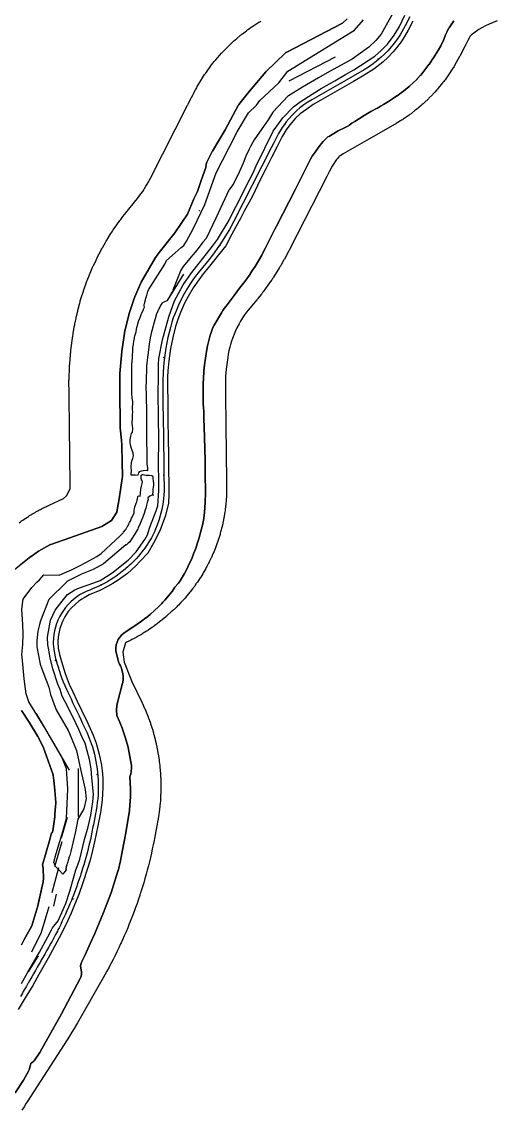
# Model space of a CAD drawing. Header units: inches. Extents: x 91426 to 118597, y 433843 to 446922.
# Drawn here: x 115475 to 115855, y 437681 to 438551 of the extents above; entities that cross this region are included whole.
import ezdxf

# ---------------------------------------------------------------- set-up
doc = ezdxf.new("R2010")
doc.units = ezdxf.units.IN
doc.header["$MEASUREMENT"] = 0
for name, color, linetype, true_color in [('As_waterkering_PWK', 7, 'Continuous', 0x8b0648), ('Beschermingszone_PWK', 7, 'Continuous', 0xde06d3), ('Kernzone_PWK', 7, 'Continuous', 0x33065f), ('Kruinlijnen_PWK', 7, 'Continuous', 0xda0676), ('Kunstwerken_PWK', 7, 'Continuous', 0x2f0602), ('Leggerbermen_PWK', 7, 'Continuous', 0xd60719), ('Referentiepunten_PWK', 7, 'Continuous', 0x7e0730)]:
    doc.layers.add(name, color=color, linetype=linetype, true_color=true_color)

msp = doc.modelspace()

# ---------------------------------------------------------------- linework, layer by layer
at = {"layer": 'As_waterkering_PWK'}
for points in [[(115785.2492, 438555.4131), (115781.4656, 438548.2164), (115777.462, 438541.0986), (115774.5335, 438536.6806), (115772.8402, 438534.3258), (115769.3477, 438530.0924), (115767.7337, 438528.2668), (115765.0085, 438525.5151), (115762.4421, 438523.028), (115758.6585, 438519.8795), (115756.0391, 438517.8422), (115752.0968, 438515.0905), (115748.6308, 438513.0003), (115727.517, 438500.8294), (115707.0382, 438489.029), (115703.8103, 438487.1505), (115700.5559, 438485.0338), (115697.4437, 438482.621), (115694.8673, 438480.4829), (115690.8986, 438476.5142), (115686.3477, 438471.3813), (115684.9455, 438469.3969), (115683.1727, 438466.9098), (115680.3417, 438462.1473), (115678.6219, 438458.8664), (115676.4523, 438454.5802), (115674.415, 438450.6908), (115644.3054, 438391.5828), (115641.0245, 438385.5238), (115638.8285, 438381.608), (115634.0395, 438374.0144), (115631.2614, 438370.125), (115627.3985, 438364.7804), (115624.5674, 438361.2085), (115617.2649, 438352.4244), (115614.7249, 438349.2229), (115612.3436, 438345.8627), (115609.6978, 438342.0791), (115606.9726, 438337.6341), (115604.8559, 438333.9564), (115602.2365, 438328.9029), (115600.358, 438324.9341), (115598.6382, 438320.9124), (115597.3417, 438317.7374), (115596.204, 438314.6947), (115595.0663, 438311.2022), (115593.8228, 438307.1541), (115592.7909, 438303.1324), (115591.8648, 438299.1636), (115590.9653, 438294.8245), (115590.2509, 438290.4588), (115588.7428, 438279.0553), (115588.0813, 438271.3559), (115587.8167, 438264.265), (115587.8432, 438255.0046), (115587.949, 438248.4694), (115588.1607, 438232.2239), (115588.2665, 438222.4343), (115588.3709, 438210.9636)], [(115588.3709, 438210.9636), (115588.4588, 438209.3504), (115588.4958, 438206.3506), (115588.5329, 438203.3508), (115588.57, 438200.351), (115588.607, 438197.3513), (115588.6441, 438194.3515), (115588.6811, 438191.3517), (115588.7182, 438188.352), (115588.745, 438186.1825), (115588.7553, 438185.3522), (115588.7923, 438182.3524), (115588.8221, 438179.9441), (115588.8275, 438179.3328), (115588.7892, 438176.353), (115588.6438, 438173.3789), (115588.6194, 438173.0251), (115588.388, 438170.3651), (115588.0263, 438167.3898), (115587.5573, 438164.4268), (115586.9819, 438161.4827), (115586.3007, 438158.5612), (115585.5147, 438155.6661), (115584.6249, 438152.8013), (115583.6325, 438149.9703), (115582.5393, 438147.1785), (115581.4364, 438144.6273), (115581.4261, 438144.6046), (115581.335, 438144.404), (115580.0529, 438141.7176), (115578.664, 438139.0586), (115577.1803, 438136.4513), (115575.6036, 438133.8992), (115573.9392, 438131.4106), (115572.615, 438129.5603), (115572.1679, 438128.9589), (115570.3366, 438126.6067), (115568.4097, 438124.3076), (115566.4011, 438122.0794), (115564.3135, 438119.9251), (115562.1586, 438117.8559), (115561.0427, 438116.841), (115559.921, 438115.8392), (115558.3149, 438114.4049), (115557.6676, 438113.8326), (115555.389, 438111.9082), (115553.0305, 438110.0544), (115550.6081, 438108.2848), (115548.125, 438106.6016), (115545.5841, 438105.0069), (115542.9887, 438103.5026), (115540.3419, 438102.0906), (115537.6471, 438100.7726), (115534.9248, 438099.5581), (115534.3138, 438099.301), (115532.1386, 438098.3957), (115529.369, 438097.2428), (115527.83, 438096.6023), (115526.6308, 438096.0823), (115523.8856, 438094.7315), (115523.2589, 438094.3896), (115521.3298, 438093.2517), (115518.83, 438091.573), (115516.4576, 438089.7378), (115514.2135, 438087.7478), (115512.1078, 438085.6119), (115510.1398, 438083.328), (115508.9253, 438081.7484), (115508.3653, 438080.9673), (115506.712, 438078.4281), (115505.2475, 438075.8106), (115503.9582, 438073.0937), (115503.0254, 438070.7707), (115502.8718, 438070.3475), (115501.9481, 438067.4538), (115501.2295, 438064.5419), (115500.7076, 438061.5883), (115500.3847, 438058.6064), (115500.2616, 438055.5915), (115500.2854, 438053.7743), (115500.3383, 438052.6392), (115500.6203, 438049.625), (115501.0991, 438046.6641), (115501.7815, 438043.7146), (115502.0972, 438042.5913), (115502.6085, 438040.8601), (115503.4583, 438037.983), (115504.308, 438035.1059), (115504.5128, 438034.4125), (115505.1192, 438032.4238), (115505.1738, 438032.2507), (115506.1207, 438029.3869), (115507.135, 438026.5636), (115508.2213, 438023.7673), (115509.3787, 438020.9997), (115510.6116, 438018.2517), (115511.0208, 438017.3794), (115511.8883, 438015.5501), (115513.1737, 438012.8395), (115514.4591, 438010.1288), (115515.0743, 438008.8315), (115515.7445, 438007.4181), (115517.0299, 438004.7075), (115518.3154, 438001.9968), (115519.6008, 437999.2861), (115520.8862, 437996.5755), (115522.1716, 437993.8648), (115523.457, 437991.1541), (115524.7424, 437988.4435), (115526.0279, 437985.7328), (115526.0678, 437985.6485), (115527.2769, 437983.0048), (115528.4459, 437980.2468), (115529.3206, 437978.0268), (115529.5444, 437977.4343), (115530.5511, 437974.6249), (115531.4824, 437971.7732), (115532.3323, 437968.8962), (115533.1001, 437965.9962), (115533.7853, 437963.0756), (115534.3872, 437960.1367), (115534.9054, 437957.1819), (115535.3394, 437954.2136), (115535.6886, 437951.237), (115535.9183, 437948.7064), (115535.9547, 437948.2293), (115536.1335, 437945.2514), (115536.2281, 437942.253), (115536.2376, 437939.2531), (115536.1618, 437936.2541), (115536.0008, 437933.2585), (115535.7548, 437930.2687), (115535.424, 437927.2871), (115535.0086, 437924.3161), (115534.5117, 437921.3737), (115534.4059, 437920.8063), (115533.9906, 437918.6098), (115533.9529, 437918.4101), (115533.3955, 437915.4623), (115532.8381, 437912.5146), (115532.2807, 437909.5668), (115531.9945, 437908.0528), (115531.7194, 437906.6163), (115531.1346, 437903.6773), (115530.5209, 437900.7408), (115529.8788, 437897.8103), (115529.2086, 437894.8862), (115528.5102, 437891.9686), (115527.7836, 437889.0579), (115527.0291, 437886.1544), (115526.2466, 437883.2582), (115525.4362, 437880.3698), (115524.598, 437877.4893), (115523.732, 437874.617), (115522.8385, 437871.7532), (115522.3985, 437870.4116)], [(115522.3985, 437870.4116), (115521.9173, 437868.8981), (115520.9687, 437866.052), (115519.9926, 437863.2153), (115518.9893, 437860.388), (115517.9587, 437857.5706), (115516.901, 437854.7633), (115515.8178, 437851.9699), (115515.3671, 437850.8307), (115514.7037, 437849.1773), (115513.5663, 437846.4042), (115512.4012, 437843.6397), (115511.2095, 437840.8866), (115509.9917, 437838.1462), (115508.9776, 437835.9168), (115508.9002, 437835.7485), (115508.7442, 437835.4102), (115507.4758, 437832.6979), (115506.1788, 437829.9928), (115504.8568, 437827.3023), (115503.9603, 437825.5144), (115503.5048, 437824.6167), (115502.1334, 437821.9566), (115501.308, 437820.3853), (115500.73, 437819.2976), (115499.306, 437816.6616), (115497.8553, 437814.0369), (115496.6112, 437811.8325), (115496.3786, 437811.4243), (115494.8934, 437808.8177), (115493.4082, 437806.2111), (115491.9231, 437803.6045), (115490.4379, 437800.998), (115490.2126, 437800.6026), (115488.9527, 437798.3914), (115487.4676, 437795.7848), (115485.9824, 437793.1782), (115485.1713, 437791.7546), (115484.4972, 437790.5716), (115483.0121, 437787.965), (115481.5269, 437785.3585), (115480.2197, 437783.0642), (115480.0417, 437782.7519), (115478.5566, 437780.1453), (115477.0714, 437777.5387), (115476.3163, 437776.2134), (115475.5804, 437774.9307), (115474.0664, 437772.3456)]]:
    msp.add_lwpolyline(points, dxfattribs=at)
at = {"layer": 'Beschermingszone_PWK'}
for points in [[(115735.274, 438553.9173), (115731.4368, 438550.2695), (115686.8332, 438527.1534, 0.07102121), (115685.6829, 438526.3323), (115670.4476, 438511.8003, 0.0279706), (115670.0653, 438511.3925), (115657.1829, 438496.0104), (115648.5828, 438485.1894, 0.04410701), (115648.0978, 438484.4546), (115637.6858, 438465.1775), (115627.5367, 438448.0114, 0.01615587), (115627.3813, 438447.7282), (115623.0335, 438439.1548, 0.0800445), (115622.5489, 438437.6397), (115622.1598, 438435.0617), (115618.5075, 438424.474), (115615.4125, 438415.7049), (115612.7092, 438409.7834), (115607.4513, 438397.7285), (115597.3691, 438382.7962), (115584.7847, 438366.9779, 0.01618833), (115584.5915, 438366.7182), (115582.2198, 438363.3052, 0.02052502), (115581.9997, 438362.9589), (115570.5339, 438343.1724, 0.02864097), (115570.2757, 438342.6616), (115565.4291, 438331.531, 0.02077196), (115565.2793, 438331.1437), (115560.6721, 438317.5863, 0.02351746), (115560.5419, 438317.1346), (115557.1857, 438303.0253, 0.02440437), (115557.0961, 438302.5458), (115555.1389, 438288.2367, 0.01134888), (115555.1133, 438288.0112), (115553.4939, 438270.1744, 0.02035378), (115553.4736, 438269.768), (115553.3614, 438257.4863), (115553.7327, 438227.4348, 0.02512503), (115553.7641, 438226.9336), (115554.891, 438216.9896), (115555.031, 438213.4112), (115555.2041, 438199.4081), (115555.6753, 438187.8521), (115555.4101, 438186.2359), (115552.9972, 438170.2256), (115551.0054, 438159.5553), (115546.6644, 438152.7338), (115538.9637, 438147.8832), (115513.5674, 438138.8746), (115498.4181, 438133.6946, 0.04611854), (115497.5783, 438133.3179), (115488.5679, 438128.2328), (115482.4747, 438123.9506), (115482.4322, 438123.9191), (115473.967, 438117.4551)], [(115469.9162, 437695.3733), (115476.3326, 437705.5705), (115480.3897, 437712.5841, 0.05812203), (115480.8497, 437713.6474), (115482.0336, 437717.5832), (115482.4254, 437718.7923), (115482.643, 437719.104), (115483.6892, 437719.8423, 0.08489427), (115484.8829, 437721.0326), (115489.5191, 437727.5619, 0.02671333), (115489.8045, 437728.0131), (115506.8121, 437758.3736), (115521.7851, 437786.7901, 0.05196296), (115522.1706, 437787.7522), (115522.7343, 437789.7328, 0.12108838), (115522.8209, 437792.118), (115521.9171, 437796.4705), (115522.0235, 437797.1903), (115523.1943, 437800.3176), (115525.7346, 437805.6949), (115530.0915, 437815.1804), (115533.3451, 437822.6057), (115540.3894, 437839.5717), (115546.3514, 437854.7672, 0.01745881), (115546.4675, 437855.0964), (115551.9361, 437872.5243, 0.01439906), (115552.0143, 437872.8014), (115554.0051, 437880.7144, 0.01421451), (115554.0666, 437880.9919), (115558.2937, 437903.018), (115561.0679, 437921.1202, 0.01868942), (115561.1107, 437921.4914), (115561.9093, 437931.8, 0.01460486), (115561.9233, 437932.0917), (115562.0388, 437938.1989, 0.01953652), (115562.0309, 437938.5894), (115561.4757, 437947.9512), (115562.2149, 437950.2735, 0.05869985), (115562.4369, 437951.4222), (115562.7457, 437955.6076, 0.06319346), (115562.6796, 437956.8647), (115560.0828, 437971.2341, 0.02048633), (115559.9935, 437971.6338), (115558.3684, 437977.7251, 0.01414427), (115558.2878, 437977.9962), (115555.6972, 437985.8852, 0.01439551), (115555.5996, 437986.156), (115553.2554, 437992.1133), (115551.0982, 437997.0242), (115550.8208, 438001.3638), (115551.0389, 438004.8994), (115551.5177, 438007.2263), (115555.6481, 438022.741, 0.01598341), (115555.7204, 438023.0523), (115555.9677, 438024.2962, 0.03135979), (115556.0511, 438024.9172), (115556.1409, 438026.1822, 0.03131697), (115556.1461, 438026.8079), (115556.0772, 438028.0742, 0.02957575), (115556.0103, 438028.6614), (115555.5134, 438031.5111), (115554.8887, 438034.6063, 0.10811545), (115554.0278, 438036.5626), (115553.0782, 438037.8651), (115552.7715, 438039.013), (115550.8124, 438046.2178), (115550.3415, 438048.6965), (115550.2665, 438051.0231), (115550.5528, 438053.3333), (115551.1933, 438055.5714), (115552.1728, 438057.6832), (115553.4675, 438059.6178), (115555.0463, 438061.3285), (115557.0239, 438062.8952), (115567.1644, 438069.7177, 0.0150127), (115567.4083, 438069.8927), (115570.7671, 438072.4582), (115574.1711, 438074.9207, 0.01362617), (115574.3874, 438075.0864), (115577.7005, 438077.7698, 0.01133893), (115577.8734, 438077.9165), (115581.1008, 438080.7824), (115584.2498, 438083.7131), (115585.1314, 438084.5312, 0.01399695), (115585.3311, 438084.7273), (115586.8431, 438086.2969), (115587.9247, 438087.4442), (115589.4534, 438089.136), (115592.3088, 438092.5036), (115595.0035, 438095.8779, 0.01588186), (115595.1937, 438096.1322), (115597.51, 438099.4439), (115600.0559, 438102.5282, 0.01305292), (115600.2167, 438102.7338), (115602.1156, 438105.2956, 0.01723904), (115602.3112, 438105.5794), (115603.3975, 438107.2782, 0.02658589), (115603.6596, 438107.7404), (115605.0142, 438110.4567), (115607.0532, 438113.8835, 0.03596874), (115607.3753, 438114.5257), (115608.9088, 438118.2257), (115610.7031, 438121.7334, 0.02208968), (115610.8867, 438122.135), (115612.4618, 438126.028), (115613.9351, 438129.913), (115614.0249, 438130.1428, 0.01561596), (115614.1295, 438130.437), (115615.3222, 438134.1558), (115616.4918, 438138.1304), (115617.691, 438142.1002), (115618.7709, 438146.1741), (115619.7373, 438150.1808, 0.01084036), (115619.7835, 438150.3926), (115620.5639, 438154.3788, 0.02169935), (115620.6288, 438154.8077), (115621.0814, 438159.0397, 0.01320493), (115621.1026, 438159.3029), (115621.3085, 438163.1293), (115621.5837, 438167.1892), (115621.8963, 438175.2929, 0.0100927), (115621.9, 438175.4947), (115621.8981, 438176.5162), (115621.7323, 438188.758), (115621.6067, 438200.8095), (115621.2855, 438210.1485), (115620.7283, 438227.7821), (115620.6942, 438233.7047), (115620.6923, 438236.6941), (115620.6882, 438239.5299, 0.0186503), (115620.6738, 438239.9025), (115620.4315, 438243.0831), (115620.1951, 438245.9296), (115620.1046, 438251.7432), (115620.0536, 438257.706), (115620.0512, 438260.5989), (115620.1334, 438262.987), (115620.2213, 438265.3978), (115620.3424, 438267.7773), (115620.498, 438270.1878), (115620.6524, 438272.5461), (115621.1203, 438277.2169), (115622.7178, 438287.8146), (115623.5414, 438292.371), (115623.9438, 438294.5205), (115624.4749, 438296.6066), (115625.0933, 438298.851), (115625.661, 438300.9602), (115626.3808, 438302.9894), (115627.8851, 438307.1456), (115628.7346, 438308.847), (115634.6344, 438318.8332), (115635.698, 438320.6394), (115636.8788, 438322.2066), (115638.3256, 438324.032), (115644.9683, 438332.7606), (115649.1622, 438338.4226), (115653.4104, 438343.8794, 0.01141674), (115653.5465, 438344.0627), (115655.5507, 438346.8948), (115657.6356, 438349.7964, 0.01067043), (115657.7564, 438349.9723), (115659.6005, 438352.7847), (115661.5305, 438355.907), (115666.9042, 438364.8941, 0.01225775), (115667.0248, 438365.1075), (115669.6952, 438370.1155), (115671.8652, 438374.5653), (115674.6103, 438380.3206), (115675.9105, 438382.9342), (115677.258, 438385.5386), (115678.6701, 438388.1944), (115693.771, 438417.5941), (115703.2496, 438436.3344), (115705.9172, 438441.5328), (115707.3122, 438443.9076), (115709.526, 438447.3271), (115713.313, 438452.5928), (115715.9271, 438455.6781), (115716.813, 438456.638), (115718.9159, 438458.57), (115719.8369, 438459.335), (115720.9113, 438460.0393), (115723.049, 438461.3962), (115728.0827, 438464.1512), (115733.4633, 438466.8191), (115736.1827, 438468.299, 0.03688433), (115736.8021, 438468.6978), (115739.0144, 438470.3651), (115741.4031, 438471.8129), (115748.7746, 438476.4642), (115753.9519, 438479.7398), (115759.0949, 438482.3908, 0.01265822), (115759.3169, 438482.5124), (115761.9235, 438484.0277), (115764.1785, 438485.3567), (115768.1393, 438487.7808), (115771.5281, 438489.9679), (115774.863, 438492.141, 0.0103606), (115775.0342, 438492.2577), (115778.3355, 438494.6094), (115781.5654, 438497.0684, 0.01047733), (115781.7294, 438497.1988), (115784.7958, 438499.7431, 0.01043342), (115784.9536, 438499.8796), (115787.9706, 438502.6033), (115790.907, 438505.4213, 0.02054731), (115791.1915, 438505.7176), (115793.8359, 438508.7096, 0.0106836), (115793.9739, 438508.8727), (115796.539, 438512.0379), (115800.481, 438517.2449, 0.01003518), (115800.5989, 438517.4073), (115801.4908, 438518.6891), (115804.0147, 438522.4212, 0.01160043), (115804.1402, 438522.6163), (115808.097, 438529.0959), (115809.9079, 438532.3348), (115811.3453, 438535.0204, 0.02012312), (115811.5208, 438535.3824), (115812.73, 438538.1574), (115813.8925, 438540.8833), (115815.1082, 438543.5399), (115816.2706, 438546.0343), (115816.5895, 438546.5794), (115819.3557, 438550.6475), (115819.8351, 438551.3711), (115820.4786, 438552.251)], [(115472.9402, 438150.8952, -0.01676241), (115477.0175, 438153.8362), (115479.5173, 438155.515, -0.0146091), (115483.2248, 438157.8505), (115485.154, 438158.9885, -0.0083807), (115487.3405, 438160.2293), (115487.9671, 438160.5712, -0.01053329), (115490.7721, 438162.0256), (115493.5173, 438163.3765, -0.01204872), (115496.7976, 438164.8935), (115496.9061, 438164.9406), (115508.5475, 438170.5143), (115510.8319, 438172.5544), (115510.9451, 438172.6574), (115511.0758, 438172.7829), (115513.7952, 438178.308), (115513.8127, 438178.6667), (115513.8226, 438179.4376), (115513.484, 438206.8459), (115513.4819, 438206.8836, -0.01133283), (115513.374, 438210.2813), (115513.2702, 438221.6878), (115513.166, 438231.33), (115512.9569, 438247.3736), (115512.853, 438253.7902, -0.00333385), (115512.8435, 438254.7903), (115512.817, 438264.0507, -0.01003884), (115512.8689, 438267.0616), (115513.1335, 438274.1524, -0.01210163), (115513.3565, 438277.7755), (115514.018, 438285.4749, -0.01144727), (115514.3902, 438288.8884), (115515.8983, 438300.292, -0.00767808), (115516.2353, 438302.5705), (115516.9497, 438306.9361, -0.01055602), (115517.5269, 438310.0495), (115518.4264, 438314.3887, -0.00620254), (115518.8268, 438316.2058), (115519.7528, 438320.1746, -0.00548226), (115520.1441, 438321.772), (115521.1759, 438325.7937, -0.01172033), (115522.1292, 438329.1776), (115523.3728, 438333.2257, -0.00421936), (115523.7547, 438334.4325), (115524.8924, 438337.925, -0.01072556), (115525.9543, 438340.962), (115527.092, 438344.0047, -0.00746318), (115527.9073, 438346.0898), (115529.2038, 438349.2648, -0.00410702), (115529.6789, 438350.4016), (115531.3987, 438354.4233, -0.00949764), (115532.5685, 438357.0211), (115534.447, 438360.9899, -0.0090284), (115535.6497, 438363.4165), (115538.269, 438368.47, -0.0110106), (115539.8531, 438371.3681), (115541.9698, 438375.0458, -0.00693843), (115543.033, 438376.8352), (115545.7582, 438381.2802, -0.01506714), (115548.2352, 438385.06), (115551.0156, 438389.0358), (115553.5325, 438392.5876, -0.01354608), (115555.9707, 438395.8378), (115558.5107, 438399.0392, -0.00571412), (115559.5914, 438400.3698), (115566.3343, 438408.4808), (115567.588, 438410.0627), (115570.3534, 438413.8887), (115571.7539, 438415.8495), (115574.359, 438419.9802), (115575.3373, 438421.7246), (115577.9045, 438426.4656), (115607.5861, 438484.7334, -0.00284351), (115607.9776, 438485.4913), (115609.7724, 438488.9177), (115611.7059, 438492.7375, -0.00356027), (115612.195, 438493.687), (115613.9148, 438496.9678, -0.01337834), (115615.8722, 438500.4708), (115618.7033, 438505.2333, -0.02073257), (115622.0989, 438510.4412), (115623.7833, 438512.8044), (115625.0978, 438514.6646, -0.0275507), (115630.2283, 438521.1367), (115634.7791, 438526.2696, -0.01501047), (115637.8656, 438529.5472), (115641.8343, 438533.516, -0.02317976), (115646.9713, 438538.1975), (115649.5476, 438540.3355, -0.00830538), (115651.491, 438541.8945), (115654.6032, 438544.3073, -0.0207067), (115659.6638, 438547.9054), (115662.9182, 438550.0221, -0.01240201), (115666.086, 438551.9724)], [(115855.1138, 438552.2977), (115848.6682, 438549.4651), (115845.7213, 438548.0645), (115842.8758, 438546.607), (115840.3466, 438545.1896), (115839.5055, 438544.6407), (115836.3085, 438542.3596), (115834.5145, 438540.9628), (115834.3515, 438540.8242), (115833.8583, 438540.3246), (115833.5092, 438539.8771), (115833.2351, 438539.4047), (115831.7222, 438536.5081), (115829.851, 438532.8149, -0.00376433), (115829.5057, 438532.1459), (115825.7221, 438524.9492, -0.00708733), (115825.0448, 438523.7041), (115821.0412, 438516.5863, -0.01824722), (115819.1379, 438513.4739), (115816.2094, 438509.0558, -0.00951914), (115815.1276, 438507.4894), (115813.4342, 438505.1346, -0.01659389), (115811.4089, 438502.5066), (115807.9164, 438498.2733, -0.00853484), (115806.8079, 438496.9754), (115805.1939, 438495.1498, -0.01415805), (115803.2595, 438493.0827), (115800.5343, 438490.331, -0.00513416), (115799.8043, 438489.6089), (115797.2378, 438487.1218, -0.0189129), (115794.4248, 438484.595), (115790.6413, 438481.4464, -0.00825204), (115789.3555, 438480.4119), (115786.7362, 438478.3746, -0.0129183), (115784.6568, 438476.8419), (115780.7145, 438474.0902, -0.01667929), (115777.9177, 438472.2737), (115774.4516, 438470.1834, -0.00493618), (115773.6012, 438469.682), (115752.484, 438457.5091), (115732.0948, 438445.7603), (115730.0319, 438444.5598), (115729.5539, 438444.2489), (115728.7352, 438443.6142), (115728.5828, 438443.4877), (115727.3156, 438442.2205), (115726.638, 438441.4563), (115723.052, 438435.929), (115721.063, 438431.9995, -0.0034852), (115720.7439, 438431.3798), (115718.8385, 438427.7423), (115688.858, 438368.8877, -0.00628598), (115688.2733, 438367.7748), (115684.9925, 438361.7158, -0.00370597), (115684.6347, 438361.0667), (115682.4387, 438357.1509, -0.01288983), (115681.1204, 438354.936), (115676.3315, 438347.3425, -0.01439837), (115674.7262, 438344.9525), (115671.8667, 438340.9492), (115667.9218, 438335.4913, -0.01109078), (115666.5831, 438333.723), (115663.752, 438330.1511, -0.0058361), (115663.0164, 438329.2449), (115656.0792, 438320.9001), (115654.7364, 438319.2077), (115653.229, 438317.0806), (115651.5365, 438314.6603), (115649.9617, 438312.0916), (115648.7404, 438309.9697), (115647.0433, 438306.6954), (115645.9574, 438304.4013), (115644.7726, 438301.6306), (115643.9135, 438299.5268), (115643.4129, 438298.1879), (115642.7381, 438296.1165), (115641.9627, 438293.5922), (115641.3584, 438291.237), (115640.6979, 438288.4062), (115640.1385, 438285.7082), (115639.7186, 438283.1422), (115638.4613, 438273.6348), (115638.0014, 438268.282), (115637.8194, 438263.4039), (115637.842, 438255.4808), (115637.9437, 438249.1999), (115638.1572, 438232.8199), (115638.264, 438222.932), (115638.3585, 438212.5519), (115638.3847, 438212.0704, -0.01051852), (115638.4549, 438209.9681), (115638.8194, 438180.4723), (115638.8255, 438179.7714, -0.00540067), (115638.8233, 438178.6913), (115638.7851, 438175.7115, -0.00900952), (115638.7295, 438173.9106), (115638.5841, 438170.9365, -0.00497473), (115638.5256, 438169.9433), (115638.5012, 438169.5894, -0.00450471), (115638.4312, 438168.6912), (115638.1998, 438166.0312, -0.00854016), (115638.0227, 438164.3325), (115637.6611, 438161.3572, -0.00901009), (115637.4115, 438159.5727), (115636.9425, 438156.6097, -0.00900982), (115636.6288, 438154.8354), (115636.0533, 438151.8912, -0.00901017), (115635.6758, 438150.1293), (115634.9947, 438147.2078, -0.00900986), (115634.554, 438145.4607), (115633.768, 438142.5657, -0.00901046), (115633.2646, 438140.8355), (115632.3748, 438137.9707, -0.00901009), (115631.8095, 438136.2598), (115630.817, 438133.4289, -0.00901003), (115630.1904, 438131.7395), (115629.0972, 438128.9477, -0.00871097), (115628.4338, 438127.3369), (115627.3309, 438124.7857, -0.00420387), (115626.9908, 438124.0168), (115626.8646, 438123.7385, -0.00480349), (115626.4591, 438122.8676), (115625.177, 438120.1812, -0.00901007), (115624.3717, 438118.5693), (115622.9829, 438115.9103, -0.00901002), (115622.12, 438114.3285), (115620.6363, 438111.7212, -0.00901001), (115619.717, 438110.1715), (115618.1403, 438107.6194, -0.00901002), (115617.1658, 438106.1038), (115615.5014, 438103.6152, -0.00793209), (115614.5988, 438102.3107), (115613.2745, 438100.4604, -0.0045048), (115612.7436, 438099.7325), (115612.2965, 438099.131, -0.00558232), (115611.6205, 438098.2425), (115609.7892, 438095.8903, -0.0090098), (115608.6568, 438094.4888), (115606.7299, 438092.1897, -0.00901034), (115605.5477, 438090.8298), (115603.5391, 438088.6016, -0.00900982), (115602.3088, 438087.2852), (115600.2213, 438085.1309, -0.00901035), (115598.9442, 438083.8597), (115596.7893, 438081.7904, -0.00676979), (115595.8001, 438080.866), (115594.5166, 438079.6987), (115591.5264, 438077.0283), (115590.7853, 438076.3731, -0.00565392), (115589.9298, 438075.6337), (115587.6512, 438073.7093, -0.0088033), (115586.2864, 438072.5972), (115583.9278, 438070.7434, -0.0088027), (115582.5248, 438069.6801), (115580.1024, 438067.9105, -0.00880299), (115578.6628, 438066.8972), (115576.1797, 438065.214, -0.00880352), (115574.7052, 438064.252), (115572.1644, 438062.6573, -0.00880331), (115570.657, 438061.7478), (115568.0616, 438060.2435, -0.00880345), (115566.5231, 438059.3876), (115563.8764, 438057.9756, -0.00880352), (115562.3087, 438057.1744), (115559.6139, 438055.8565, -0.00880335), (115558.019, 438055.111), (115557.9354, 438055.0737), (115555.9015, 438047.4837), (115556.8529, 438039.6414), (115563.1329, 438024.18), (115571.2456, 438007.0722, -0.00346371), (115571.538, 438006.4442), (115572.7471, 438003.8005, -0.00701516), (115573.3127, 438002.5166), (115574.4816, 437999.7586, -0.00638521), (115574.9649, 437998.5766), (115575.8396, 437996.3566, -0.00355117), (115576.0953, 437995.694), (115576.3191, 437995.1015, -0.00426912), (115576.6139, 437994.3002), (115577.6206, 437991.4908, -0.00710275), (115578.0807, 437990.1469), (115579.012, 437987.2952, -0.00710271), (115579.4338, 437985.9388), (115580.2837, 437983.0618, -0.00710241), (115580.6667, 437981.694), (115581.4346, 437978.794, -0.00710277), (115581.7786, 437977.4158), (115582.4637, 437974.4952, -0.00710279), (115582.7685, 437973.1078), (115583.3704, 437970.1689, -0.00710274), (115583.6356, 437968.7734), (115584.1538, 437965.8186, -0.00710292), (115584.3793, 437964.4161), (115584.8133, 437961.4478, -0.00710268), (115584.9988, 437960.0395), (115585.348, 437957.0629, -0.00657206), (115585.484, 437955.7556), (115585.7137, 437953.225, -0.00355136), (115585.7728, 437952.5172), (115585.8093, 437952.0401, -0.00408205), (115585.8649, 437951.2256), (115586.0436, 437948.2477, -0.0071028), (115586.1086, 437946.8287), (115586.2033, 437943.8303, -0.00710292), (115586.2279, 437942.41), (115586.2373, 437939.4101, -0.00710229), (115586.2216, 437937.9898), (115586.1458, 437934.9908, -0.0071029), (115586.0897, 437933.5714), (115585.9288, 437930.5759, -0.00710273), (115585.8324, 437929.1587), (115585.5865, 437926.1689, -0.00710327), (115585.4499, 437924.7549), (115585.1191, 437921.7733, -0.00710253), (115584.9424, 437920.3639), (115584.527, 437917.3929, -0.00710291), (115584.3104, 437915.989), (115583.8134, 437913.0467, -0.00422011), (115583.6658, 437912.2157), (115583.5478, 437911.5825), (115581.113, 437898.7055), (115580.7931, 437897.0353), (115580.1264, 437893.6841), (115579.414, 437890.2756), (115578.6688, 437886.8742), (115577.8908, 437883.4802), (115577.0802, 437880.0938), (115576.2369, 437876.7154), (115575.3611, 437873.3453), (115574.4529, 437869.9837), (115573.5122, 437866.6311), (115572.5393, 437863.2877), (115571.5343, 437859.9538), (115570.5689, 437856.8599, -0.00360816), (115570.349, 437856.1726), (115569.9795, 437855.0461), (115569.5668, 437853.7481, -0.00347468), (115569.3517, 437853.0873), (115568.3268, 437850.0126), (115567.1939, 437846.7199), (115566.0293, 437843.4384), (115564.8332, 437840.1682), (115563.6055, 437836.9097), (115562.3738, 437833.7336), (115561.8164, 437832.3247), (115561.0367, 437830.3812), (115559.7349, 437827.2074), (115558.3826, 437823.9987), (115556.9993, 437820.8031), (115555.5948, 437817.6423), (115554.4461, 437815.1172), (115554.0935, 437814.3517), (115552.6657, 437811.2986), (115551.1603, 437808.1588), (115549.6433, 437805.0716), (115548.6029, 437802.9965), (115548.0201, 437801.848), (115546.4872, 437798.8746), (115545.5166, 437797.0268), (115544.8023, 437795.6828), (115543.1831, 437792.6853), (115541.5081, 437789.655), (115540.1047, 437787.1682), (115519.7227, 437751.3963), (115518.8386, 437749.8553), (115517.0598, 437746.8181), (115515.2033, 437743.7337), (115513.31, 437740.6718), (115511.4561, 437737.7527), (115479.4631, 437688.1725), (115478.6986, 437686.9916), (115476.8844, 437684.2212), (115475.0182, 437681.4168)]]:
    msp.add_lwpolyline(points, format="xyb", dxfattribs=at)
msp.add_lwpolyline([(115474.7885, 438000.8473), (115480.8559, 437991.5338), (115487.788, 437980.1469), (115492.138, 437971.8659), (115500.1025, 437949.3977), (115500.4515, 437946.9076), (115500.4772, 437946.7376), (115500.638, 437945.1832), (115501.6143, 437936.9825), (115502.3597, 437927.4789), (115502.0097, 437923.7463), (115502.0041, 437923.6861), (115501.8173, 437921.6942), (115501.627, 437917.3916), (115501.6062, 437917.3179), (115501.5418, 437915.9194), (115499.9393, 437904.6747), (115499.4893, 437903.1101), (115498.9597, 437903.1929), (115497.7558, 437898.9255), (115497.4752, 437897.9306), (115491.747, 437877.6244), (115492.0543, 437874.9875), (115492.5239, 437866.5085), (115492.2353, 437864.0467), (115487.8286, 437844.6621), (115486.8938, 437841.4358), (115483.1993, 437828.6844), (115476.8291, 437817.2604), (115474.8244, 437813.7421)], dxfattribs=at)
at = {"layer": 'Kernzone_PWK'}
for points in [[(115469.4667, 438114.0187), (115482.4322, 438123.9191), (115482.4746, 438123.9508), (115488.5679, 438128.2328), (115497.5783, 438133.3179, -0.04611854), (115498.4181, 438133.6946), (115513.5674, 438138.8746), (115538.9637, 438147.8832), (115546.6644, 438152.7338), (115551.0054, 438159.5553), (115551.6584, 438163.0536), (115552.9972, 438170.2256), (115555.4101, 438186.2359), (115555.6753, 438187.8521), (115555.2041, 438199.4081), (115555.031, 438213.4112), (115554.891, 438216.9896), (115553.7641, 438226.9336, -0.02512503), (115553.7327, 438227.4348), (115553.3614, 438257.4863), (115553.4736, 438269.768, -0.02035378), (115553.4939, 438270.1744), (115555.1133, 438288.0112, -0.01134888), (115555.1389, 438288.2367), (115557.0961, 438302.5458, -0.02440437), (115557.1857, 438303.0253), (115560.5419, 438317.1346, -0.02351747), (115560.6721, 438317.5863), (115565.2793, 438331.1437, -0.02077196), (115565.4291, 438331.531), (115570.2757, 438342.6616, -0.02864097), (115570.5339, 438343.1724), (115581.9997, 438362.9589, -0.02052502), (115582.2198, 438363.3052), (115584.5915, 438366.7182, -0.01618833), (115584.7847, 438366.9779), (115597.3691, 438382.7962), (115607.4513, 438397.7285), (115612.7092, 438409.7834), (115615.4125, 438415.7049), (115618.5075, 438424.474), (115622.1598, 438435.0617), (115622.5489, 438437.6397, -0.0800445), (115623.0335, 438439.1548), (115627.3813, 438447.7282, -0.01615588), (115627.5367, 438448.0114), (115637.6858, 438465.1775), (115648.0978, 438484.4546, -0.04410701), (115648.5828, 438485.1894), (115657.1829, 438496.0104), (115670.0653, 438511.3925, -0.0279706), (115670.4476, 438511.8003), (115685.6829, 438526.3323, -0.07102121), (115686.8332, 438527.1534), (115731.4368, 438550.2695), (115735.274, 438553.9173)], [(115820.4786, 438552.251), (115819.8351, 438551.3711), (115819.3557, 438550.6475), (115816.5895, 438546.5794), (115816.2706, 438546.0343), (115815.1082, 438543.5399), (115813.8925, 438540.8833), (115812.73, 438538.1574), (115811.5208, 438535.3824, -0.02012313), (115811.3453, 438535.0204), (115809.9079, 438532.3348), (115808.097, 438529.0959), (115804.1402, 438522.6163, -0.01160043), (115804.0147, 438522.4212), (115801.4908, 438518.6891), (115800.5989, 438517.4073, -0.01003519), (115800.481, 438517.2449), (115796.539, 438512.0379), (115793.9739, 438508.8727, -0.0106836), (115793.8359, 438508.7096), (115791.1915, 438505.7176, -0.02054733), (115790.907, 438505.4213), (115787.9706, 438502.6033), (115784.9536, 438499.8796, -0.01043342), (115784.7958, 438499.7431), (115781.7294, 438497.1988, -0.01047735), (115781.5654, 438497.0684), (115778.3355, 438494.6094), (115775.0342, 438492.2577, -0.01036061), (115774.863, 438492.141), (115771.5281, 438489.9679), (115768.1393, 438487.7808), (115764.1785, 438485.3567), (115761.9235, 438484.0277), (115759.3169, 438482.5124, -0.01265822), (115759.0949, 438482.3908), (115753.9519, 438479.7398), (115748.7746, 438476.4642), (115741.4031, 438471.8129), (115739.0144, 438470.3651), (115736.8021, 438468.6978, -0.03688433), (115736.1827, 438468.299), (115733.4633, 438466.8191), (115728.0827, 438464.1512), (115723.049, 438461.3962), (115720.9113, 438460.0393), (115719.8369, 438459.335), (115718.9159, 438458.57), (115716.813, 438456.638), (115715.9271, 438455.6781), (115713.313, 438452.5928), (115709.526, 438447.3271), (115707.3122, 438443.9076), (115705.9172, 438441.5328), (115703.2496, 438436.3344), (115693.771, 438417.5941), (115678.6701, 438388.1944), (115677.258, 438385.5386), (115675.9105, 438382.9342), (115674.6103, 438380.3206), (115671.8652, 438374.5653), (115669.6952, 438370.1155), (115667.0248, 438365.1075, -0.01225775), (115666.9042, 438364.8941), (115661.5305, 438355.907), (115659.6005, 438352.7847), (115657.7564, 438349.9723, -0.01067046), (115657.6356, 438349.7964), (115655.5507, 438346.8948), (115653.5465, 438344.0627, -0.01141673), (115653.4104, 438343.8794), (115649.1622, 438338.4226), (115644.9683, 438332.7606), (115638.3256, 438324.032), (115636.8788, 438322.2066), (115635.698, 438320.6394), (115634.6344, 438318.8332), (115628.7346, 438308.847), (115627.8851, 438307.1456), (115626.3808, 438302.9894), (115625.661, 438300.9602), (115625.0933, 438298.851), (115624.4749, 438296.6066), (115623.9438, 438294.5205), (115623.5414, 438292.371), (115622.7178, 438287.8146), (115621.1203, 438277.2169), (115620.6524, 438272.5461), (115620.498, 438270.1878), (115620.3424, 438267.7773), (115620.2213, 438265.3978), (115620.1334, 438262.987), (115620.0512, 438260.5989), (115620.0536, 438257.706), (115620.1046, 438251.7432), (115620.1951, 438245.9296), (115620.4315, 438243.0831), (115620.6738, 438239.9025, -0.01865029), (115620.6882, 438239.5299), (115620.6923, 438236.6941), (115620.6942, 438233.7047), (115620.7283, 438227.7821), (115621.2855, 438210.1485), (115621.6067, 438200.8095), (115621.7323, 438188.758), (115621.8981, 438176.5162), (115621.9, 438175.4947, -0.01009268), (115621.8963, 438175.2929), (115621.5837, 438167.1892), (115621.3085, 438163.1293), (115621.1026, 438159.3029, -0.01320493), (115621.0814, 438159.0397), (115620.6288, 438154.8077, -0.02169935), (115620.5639, 438154.3788), (115619.7835, 438150.3926, -0.01084036), (115619.7373, 438150.1808), (115618.7709, 438146.1741), (115617.691, 438142.1002), (115616.4918, 438138.1304), (115615.3222, 438134.1558), (115614.1295, 438130.437, -0.01561596), (115614.0249, 438130.1428), (115613.9351, 438129.913), (115612.4618, 438126.028), (115610.8867, 438122.135, -0.02208968), (115610.7031, 438121.7334), (115608.9088, 438118.2257), (115607.3753, 438114.5257, -0.03596874), (115607.0532, 438113.8835), (115605.0142, 438110.4567), (115603.6596, 438107.7404, -0.0265859), (115603.3975, 438107.2782), (115602.3112, 438105.5794, -0.01723905), (115602.1156, 438105.2956), (115600.2167, 438102.7338, -0.01305292), (115600.0559, 438102.5282), (115597.51, 438099.4439), (115595.1937, 438096.1322, -0.01588185), (115595.0035, 438095.8779), (115592.3088, 438092.5036), (115589.4534, 438089.136), (115587.9247, 438087.4442), (115586.8431, 438086.2969), (115585.3311, 438084.7273, -0.01399694), (115585.1314, 438084.5312), (115584.2498, 438083.7131), (115581.1008, 438080.7824), (115577.8734, 438077.9165, -0.01133895), (115577.7005, 438077.7698), (115574.3874, 438075.0864, -0.01362617), (115574.1711, 438074.9207), (115570.7671, 438072.4582), (115567.4083, 438069.8927, -0.0150127), (115567.1644, 438069.7177), (115557.0239, 438062.8952), (115555.0463, 438061.3285), (115553.4675, 438059.6178), (115552.1728, 438057.6832), (115551.1933, 438055.5714), (115550.5528, 438053.3333), (115550.2665, 438051.0231), (115550.3415, 438048.6965), (115550.8124, 438046.2178), (115552.7715, 438039.013), (115553.0782, 438037.8651), (115554.0278, 438036.5626, -0.10811545), (115554.8887, 438034.6063), (115555.5134, 438031.5111), (115556.0103, 438028.6614, -0.02957575), (115556.0772, 438028.0742), (115556.1461, 438026.8079, -0.03131697), (115556.1409, 438026.1822), (115556.0511, 438024.9172, -0.03135978), (115555.9677, 438024.2962), (115555.7204, 438023.0523, -0.01598341), (115555.6481, 438022.741), (115551.5177, 438007.2263), (115551.0389, 438004.8994), (115550.8208, 438001.3638), (115551.0982, 437997.0242), (115553.2554, 437992.1133), (115555.5996, 437986.156, -0.01439551), (115555.6972, 437985.8852), (115558.2878, 437977.9962, -0.01414427), (115558.3684, 437977.7251), (115559.9935, 437971.6338, -0.02048633), (115560.0828, 437971.2341), (115562.6796, 437956.8647, -0.06319346), (115562.7457, 437955.6076), (115562.4369, 437951.4222, -0.05869985), (115562.2149, 437950.2735), (115561.4757, 437947.9512), (115562.0309, 437938.5894, -0.01953652), (115562.0388, 437938.1989), (115561.9233, 437932.0917, -0.01460486), (115561.9093, 437931.8), (115561.1107, 437921.4914, -0.01868942), (115561.0679, 437921.1202), (115558.2937, 437903.018), (115554.0666, 437880.9919, -0.01421451), (115554.0051, 437880.7144), (115552.0143, 437872.8014, -0.01439904), (115551.9361, 437872.5243), (115546.4675, 437855.0964, -0.01745881), (115546.3514, 437854.7672), (115540.3894, 437839.5717), (115533.3451, 437822.6057), (115530.0915, 437815.1804), (115525.7346, 437805.6949), (115523.1943, 437800.3176), (115522.0235, 437797.1903), (115521.9171, 437796.4705), (115522.8209, 437792.118, -0.12108838), (115522.7343, 437789.7328), (115522.1706, 437787.7522, -0.05196296), (115521.7851, 437786.7901), (115506.8121, 437758.3736), (115489.8045, 437728.0131, -0.02671333), (115489.5191, 437727.5619), (115484.8829, 437721.0326, -0.08489427), (115483.6892, 437719.8423), (115482.643, 437719.104), (115482.4254, 437718.7923), (115482.0336, 437717.5832), (115480.8497, 437713.6474, -0.05812203), (115480.3897, 437712.5841), (115476.3326, 437705.5705), (115469.9162, 437695.3733)]]:
    msp.add_lwpolyline(points, format="xyb", dxfattribs=at)
msp.add_lwpolyline([(115474.8244, 437813.7421), (115476.8291, 437817.2604), (115483.1993, 437828.6844), (115487.8286, 437844.6621), (115488.4734, 437847.4985), (115492.2353, 437864.0467), (115492.5239, 437866.5085), (115492.0543, 437874.9875), (115491.747, 437877.6244), (115497.4752, 437897.9306), (115497.7558, 437898.9255), (115498.9597, 437903.1929), (115499.4893, 437903.1101), (115499.9393, 437904.6747), (115501.5418, 437915.9194), (115501.6062, 437917.3179), (115501.627, 437917.3916), (115501.8173, 437921.6942), (115502.0041, 437923.6861), (115502.0097, 437923.7463), (115502.3597, 437927.4789), (115501.6143, 437936.9825), (115500.638, 437945.1832), (115500.4772, 437946.7376), (115500.4515, 437946.9076), (115500.1025, 437949.3977), (115492.138, 437971.8659), (115487.788, 437980.1469), (115480.8559, 437991.5338), (115474.7885, 438000.8473)], dxfattribs=at)
at = {"layer": 'Kruinlijnen_PWK'}
for points in [[(115474.8634, 437782.728, 0), (115479.9589, 437791.8675, 0), (115489.307, 437807.8754, 0), (115495.8268, 437820.0994, 0), (115498.907, 437825.669, 0), (115499.691, 437827.081, 0), (115504.202, 437832.691, 0), (115510.231, 437846.7, 0), (115513.4496, 437856.4427, 0), (115516.8165, 437868.6498, 0), (115518.273, 437873.5436, 0), (115519.9483, 437877.5517, 0), (115521.4419, 437882.1839, 0), (115525.328, 437897.865, 0), (115528.1634, 437907.9611, 0), (115530.182, 437917.2319, 0), (115531.9703, 437927.9069, 0), (115532.4969, 437934.0361, 0), (115531.1482, 437947.1417, 0), (115530.4321, 437954.2071, 0), (115529.1672, 437961.7809, 0), (115527.4129, 437968.7876, 0), (115525.6462, 437974.7569, 0), (115523.8106, 437978.4128, 0), (115520.6577, 437985.6524, 0), (115518.546, 437990.214, 0), (115511.503, 438004.258, 0), (115507.4816, 438012.3933, 0), (115505.778, 438017.703, 0), (115503.786, 438022.038, 0), (115499.9772, 438034.2533, 0), (115497.8504, 438042.9758, 0), (115496.3138, 438050.8669, 0), (115495.8619, 438053.4988, 0), (115495.7023, 438059.4791, 0), (115498.1467, 438073.2518, 0), (115501.6325, 438081.1562, 0), (115507.292, 438088.42, 0), (115511.507, 438093.5917, 0), (115517.566, 438097.443, 0), (115521.329, 438098.934, 0), (115532.5835, 438102.9618, 0), (115537.6662, 438104.9563, 0), (115544.8388, 438109.3275, 0), (115548.4, 438111.669, 0), (115560.1685, 438121.1436, 0), (115566.4516, 438127.8091, 0), (115573.4473, 438137.5435, 0), (115575.4351, 438141.2585, 0), (115577.3047, 438147.4724, 0), (115580.752, 438155.703, 0), (115582.4728, 438160.4482, 0), (115583.7467, 438164.4788, 0), (115584.715, 438176.821, 0), (115584.6194, 438183.2731, 0), (115584.4366, 438198.5562, 0), (115584.6214, 438216.3944, 0), (115584.3743, 438236.3929, 0), (115584.1643, 438253.3916, 0), (115584.2815, 438268.4384, 0), (115584.3514, 438277.3581, 0), (115584.7311, 438282.1663, 0), (115587.6104, 438297.1639, 0), (115592.7029, 438315.6158, 0), (115594.2982, 438320.1789, 0), (115597.206, 438328.2805, 0), (115604.1219, 438341.2142, 0), (115610.6885, 438350.6344, 0), (115616.8152, 438358.4147, 0), (115622.7795, 438365.9106, 0), (115627.4746, 438372.1806, 0), (115631.5724, 438377.4025, 0), (115640.9014, 438392.8194, 0), (115644.1018, 438399.4623, 0), (115648.192, 438407.4791, 0), (115654.4858, 438419.987, 0), (115659.9394, 438430.6762, 0), (115662.4929, 438436.2739, 0), (115676.0645, 438463.8954, 0), (115681.0387, 438470.8886, 0), (115683.6785, 438474.6621, 0), (115692.3023, 438483.4543, 0), (115697.6931, 438487.521, 0), (115707.1784, 438493.6958, 0), (115714.4876, 438498.1094, 0), (115725.2277, 438504.2871, 0), (115733.8151, 438509.1647, 0), (115740.5605, 438513.0895, 0), (115757.1972, 438523.8154, 0), (115762.4281, 438528.583, 0), (115767.4277, 438533.6116, 0), (115772.8278, 438540.8042, 0), (115776.9249, 438547.6711, 0), (115781.3583, 438556.7558, 0)], [(115787.5796, 438551.8735, 0), (115783.881, 438544.7798, 0), (115780.9269, 438539.559, 0), (115778.2073, 438535.3643, 0), (115774.6243, 438530.5534, 0), (115772.0611, 438527.4833, 0), (115767.9531, 438523.1115, 0), (115763.5489, 438519.0384, 0), (115756.4434, 438513.5216, 0), (115748.8201, 438508.7446, 0), (115740.1569, 438503.7498, 0), (115727.1621, 438496.2575, 0), (115714.1672, 438488.7652, 0), (115707.9818, 438485.1962, 0), (115702.9853, 438481.5077, 0), (115697.5306, 438477.7533, 0), (115693.9525, 438474.262, 0), (115689.3164, 438469.0224, 0), (115686.3852, 438464.9734, 0), (115683.3217, 438459.8172, 0), (115679.2258, 438451.8032, 0), (115674.6812, 438442.8956, 0), (115670.1365, 438433.9879, 0), (115665.5918, 438425.0803, 0), (115659.6163, 438412.0979, 0), (115652.8667, 438400.1389, 0), (115650.1399, 438394.7944, 0), (115643.0877, 438381.5585, 0), (115638.0797, 438372.3468, 0), (115633.2867, 438366.4702, 0), (115628.4524, 438360.0969, 0), (115624.0107, 438354.687, 0), (115620.1854, 438350.0647, 0), (115616.5424, 438345.2981, 0), (115612.044, 438338.6843, 0), (115607.9886, 438331.79, 0), (115605.2303, 438326.4623, 0), (115601.9736, 438319.1568, 0), (115599.8361, 438313.5514, 0), (115597.9702, 438307.8498, 0), (115595.6899, 438299.1459, 0), (115594.0422, 438290.3002, 0), (115592.6869, 438280.3927, 0), (115591.9166, 438272.4309, 0), (115591.6612, 438267.4377, 0), (115591.5684, 438261.439, 0), (115591.7508, 438246.4401, 0), (115591.9114, 438233.4411, 0), (115592.1091, 438217.4423, 0), (115592.2573, 438205.4432, 0), (115592.4056, 438193.4441, 0), (115592.5538, 438181.445, 0), (115592.67, 438173.8801, 0), (115592.2598, 438166.5604, 0), (115590.0513, 438156.9004, 0), (115585.4326, 438144.4234, 0), (115580.4535, 438134.6234, 0), (115575.9557, 438126.607, 0), (115569.7482, 438120.1934, 0), (115566.2684, 438116.6047, 0), (115559.6027, 438110.5597, 0), (115552.0754, 438105.1876, 0), (115547.8028, 438102.5657, 0), (115543.7077, 438099.933, 0), (115537.43, 438096.8415, 0), (115528.8216, 438093.4691, 0), (115524.9279, 438091.0227, 0), (115523.2089, 438090.0009, 0), (115520.7327, 438088.3084, 0), (115517.6381, 438085.7774, 0), (115514.7776, 438082.9837, 0), (115512.196, 438079.9274, 0), (115509.4913, 438075.7229, 0), (115507.6651, 438072.1667, 0), (115505.59, 438066.5433, 0), (115504.269, 438059.6788, 0), (115504.015, 438055.6889, 0), (115504.2825, 438050.6996, 0), (115505.149, 438045.7799, 0), (115506.7713, 438040.0049, 0), (115509.7223, 438030.4515, 0), (115513.0061, 438022.0745, 0), (115515.955, 438015.7263, 0), (115519.3828, 438008.4979, 0), (115522.8105, 438001.2695, 0), (115527.5237, 437991.3303, 0), (115530.8951, 437984.076, 0), (115532.057, 437981.3102, 0), (115534.4588, 437974.7367, 0), (115536.9302, 437966.0858, 0), (115538.683, 437957.2611, 0), (115539.5715, 437950.3179, 0), (115539.8025, 437946.3099, 0), (115539.9867, 437939.3287, 0), (115539.425, 437929.3481, 0), (115537.9675, 437919.4583, 0), (115535.9238, 437908.6498, 0), (115533.2927, 437895.9198, 0), (115531.6583, 437889.1168, 0), (115529.6142, 437881.3794, 0), (115527.6609, 437874.6576, 0), (115523.9672, 437863.2411, 0), (115520.5604, 437853.8398, 0), (115517.2385, 437845.4756, 0), (115514.4913, 437839.0374, 0), (115511.5992, 437832.663, 0), (115506.7756, 437822.7777, 0), (115501.1212, 437812.1941, 0), (115496.21, 437802.8478, 0), (115488.8302, 437789.8321, 0), (115483.9022, 437781.2028, 0), (115477.8386, 437771.3664, 0), (115472.0633, 437762.0055, 0)]]:
    msp.add_polyline3d(points, dxfattribs=at)
at = {"layer": 'Kunstwerken_PWK'}
for p, q in [((115688.7093, 438504.1578), (115725.8733, 438523.2952)), ((115591.5376, 438328.5164), (115604.7312, 438349.7926)), ((115513.2232, 437953.2488), (115486.9054, 437998.5785)), ((115520.3852, 437916.2683), (115520.5096, 437954.4713)), ((115506.9105, 437899.2745), (115511.566, 437915.7932)), ((115501.395, 437876.2568), (115507.2404, 437896.1863)), ((115499.3339, 437855.3682), (115504.7255, 437875.3573)), ((115500.6609, 437844.4564), (115502.7252, 437854.0791)), ((115480.4833, 437792.1638), (115488.3441, 437804.9119))]:
    msp.add_line(p, q, dxfattribs=at)
msp.add_lwpolyline([(115483.0597, 437807.996), (115490.9385, 437823.8216), (115497.0478, 437844.3403)], dxfattribs=at)
at = {"layer": 'Leggerbermen_PWK'}
msp.add_lwpolyline([(115774.1576, 438562.5036), (115762.4465, 438541.4149), (115758.1016, 438536.3824), (115752.6094, 438531.0816), (115739.0773, 438521.6772), (115720.9354, 438511.7059), (115712.2576, 438506.7375), (115699.3654, 438499.0748), (115695.1252, 438496.43), (115688.1833, 438492.3143), (115687.8772, 438492.1328), (115675.7462, 438479.1266), (115672.5134, 438473.8644), (115660.9053, 438456.9575), (115658.2936, 438452.4056), (115656.7463, 438449.709), (115654.0551, 438443.9726), (115652.0643, 438438.468), (115648.9577, 438431.3138), (115644.4799, 438422.3787), (115642.3452, 438419.3301), (115640.906, 438417.2747), (115630.114, 438394.5002), (115622.3899, 438378.1998), (115619.7986, 438375.2505), (115616.7438, 438371.2922), (115613.7082, 438367.3191), (115611.8466, 438365.1937), (115609.1029, 438362.0612), (115604.16, 438355.7667), (115602.1552, 438352.8138), (115595.8986, 438336.9932), (115595.9537, 438336.5584), (115595.0629, 438335), (115593.5835, 438332.6664), (115593.0818, 438331.7543), (115591.508, 438328.5386), (115586.9696, 438326.4009), (115586.9407, 438326.3392), (115586.9256, 438326.3068), (115586.5174, 438325.4332), (115586.3979, 438325.1774), (115586.3539, 438325.0833), (115584.316, 438321.292), (115584.2017, 438321.0526), (115582.895, 438318.315), (115582.8319, 438318.1009), (115581.6209, 438313.989), (115581.4149, 438313.3059), (115580.231, 438309.3791), (115580.0077, 438308.5087), (115578.9216, 438304.274), (115578.7965, 438303.6583), (115577.8154, 438298.8295), (115577.804, 438298.7579), (115577.0161, 438293.8203), (115576.9802, 438293.5958), (115576.3374, 438289.5358), (115575.7155, 438284.5571), (115575.6405, 438283.9168), (115575.5482, 438283.1298), (115575.2874, 438280.8317), (115575.0348, 438278.6051), (115574.9998, 438278.058), (115574.9729, 438278.06), (115574.9617, 438277.9611), (115574.8293, 438276.794), (115574.818, 438276.6946), (115574.6938, 438275.5997), (115574.698, 438273.5132), (115574.7022, 438271.4565), (115574.5809, 438268.5157), (115574.4813, 438266.1011), (115574.4282, 438263.5183), (115574.3498, 438259.7062), (115574.3564, 438258.5191), (115574.3783, 438254.5852), (115574.4047, 438253.7885), (115574.4136, 438253.5197), (115574.5789, 438248.5225), (115574.5929, 438248.0972), (115574.7381, 438243.525), (115574.7584, 438242.8842), (115574.763, 438242.1837), (115574.7872, 438238.5254), (115574.7993, 438236.6813), (115574.7706, 438233.5256), (115574.7554, 438231.8565), (115574.7251, 438228.5258), (115574.7057, 438226.3947), (115574.688, 438224.4424), (115574.7182, 438223.5265), (115574.8565, 438219.3406), (115574.8608, 438218.5288), (115574.8715, 438216.5235), (115574.885, 438214.0096), (115574.8866, 438213.7063), (115574.8926, 438213.5289), (115575.0091, 438210.122), (115575.0014, 438208.531), (115574.9817, 438204.4236), (115574.9974, 438203.5311), (115575.0468, 438200.7235), (115575.089, 438198.532), (115575.1025, 438197.8313), (115575.4751, 438195.1784), (115575.5156, 438193.5587), (115575.5165, 438193.5228), (115575.5391, 438192.6235), (115575.0509, 438192.8066), (115572.4745, 438192.5406), (115572.0701, 438192.4988), (115570.5845, 438192.2375), (115568.8782, 438191.5722), (115568.3682, 438190.8231), (115568.145, 438189.8906), (115567.5928, 438188.6911), (115565.8737, 438188.9999), (115564.1455, 438188.9856), (115562.5663, 438189.0749), (115562.5676, 438189.1017), (115562.6268, 438190.3627), (115562.8468, 438192.1493), (115562.6207, 438196.0643), (115562.6473, 438198.5149), (115563.0346, 438200.415), (115563.7104, 438202.2949), (115564.3225, 438204.4766), (115564.0187, 438206.7858), (115563.4175, 438208.7012), (115562.8321, 438210.4048), (115562.1348, 438212.1778), (115561.876, 438213.6567), (115561.698, 438214.6735), (115561.7765, 438217.3793), (115562.1668, 438220.1701), (115562.8159, 438222.232), (115563.6257, 438223.4691), (115563.7516, 438226.1325), (115563.3885, 438230.622), (115563.4124, 438231.3073), (115563.4996, 438233.8138), (115563.6629, 438236.8082), (115563.9695, 438239.7943), (115563.5182, 438241.4421), (115563.5387, 438242.045), (115563.5985, 438243.7993), (115563.9694, 438245.8982), (115563.7215, 438247.8943), (115563.1921, 438250.5576), (115562.9354, 438254.8519), (115563.0042, 438258.1402), (115563.014, 438258.7434), (115563.0663, 438261.9704), (115563.0603, 438262.6736), (115563.0518, 438267.4439), (115563.0768, 438269.3511), (115563.0823, 438271.7432), (115563.0338, 438276.6815), (115563.13, 438277.7286), (115563.1167, 438277.8302), (115563.1189, 438277.8681), (115563.177, 438278.8664), (115563.1866, 438279.0314), (115563.1924, 438279.1313), (115563.2042, 438279.1302), (115563.7246, 438288.9585), (115563.7736, 438289.5624), (115563.7697, 438290.1427), (115563.8968, 438290.9811), (115564.2704, 438293.4466), (115564.3799, 438294.1691), (115564.6633, 438295.8399), (115565.0814, 438298.3046), (115565.2187, 438299.1143), (115565.5561, 438300.3989), (115566.1886, 438302.8076), (115566.39, 438303.5748), (115566.7677, 438305.5224), (115567.1419, 438307.4523), (115567.179, 438307.5801), (115567.8719, 438309.9681), (115568.4047, 438311.8043), (115568.503, 438312.0747), (115569.357, 438314.4241), (115569.6292, 438315.1729), (115570.2114, 438316.7068), (115570.7526, 438318.1329), (115570.9674, 438318.5468), (115571.8758, 438320.2981), (115572.2372, 438321.2076), (115572.6073, 438322.1388), (115572.6617, 438322.2758), (115573.1284, 438323.4503), (115573.0055, 438324.4209), (115572.9237, 438325.0671), (115573.2795, 438326.2711), (115573.3946, 438326.7758), (115573.5408, 438327.4166), (115573.9476, 438329.1999), (115574.263, 438330.5822), (115574.4018, 438330.9566), (115575.1358, 438332.9373), (115575.3756, 438334.0655), (115575.5071, 438334.4293), (115575.5364, 438334.536), (115575.6414, 438334.8945), (115575.9069, 438335.8007), (115575.9226, 438335.8541), (115575.858, 438335.8731), (115576.3265, 438337.2826), (115589.4718, 438357.6895), (115590.7939, 438360.6269), (115597.6661, 438366.7043), (115602.5086, 438370.9146), (115604.5978, 438372.731), (115606.8556, 438375.975), (115611.9921, 438386.0576), (115621.4254, 438405.4639), (115630.3574, 438430.6913), (115645.8058, 438460.6791), (115645.9694, 438460.9645), (115647.3309, 438463.3392), (115656.4276, 438478.7659), (115662.6111, 438484.8627), (115665.3094, 438488.416), (115680.4303, 438502.5059), (115687.6539, 438512.0204), (115740.9358, 438544.6232), (115748.2789, 438552.988)], dxfattribs=at)
for points in [[(115617.3092, 438400.5193), (115617.2202, 438400.3415), (115617.2578, 438400.5303)], [(115553.719, 438140.4093), (115554.649, 438141.3436), (115556.1231, 438142.8246), (115556.5155, 438143.3536), (115558.0036, 438145.3593), (115558.2707, 438145.7193), (115559.4176, 438147.6566), (115559.7271, 438148.1795), (115560.6199, 438150.0348), (115561.3115, 438151.3067), (115561.7204, 438151.995), (115561.9298, 438152.3476), (115562.9015, 438154.529), (115563.3476, 438155.5305), (115563.5061, 438155.8865), (115563.9114, 438156.7633), (115564.7993, 438158.6843), (115564.886, 438160.0811), (115564.9452, 438161.0338), (115565.1815, 438162.1351), (115565.5391, 438163.8018), (115565.9812, 438165.1097), (115566.5513, 438166.5909), (115566.9471, 438167.6189), (115567.2878, 438169.3281), (115567.4442, 438170.1124), (115567.7583, 438171.8063), (115568.1464, 438172.5317), (115568.1611, 438172.5225), (115569.6466, 438172.3174), (115569.981, 438174.7393), (115570.3294, 438177.8955), (115570.8262, 438180.3121), (115571.2106, 438182.3099), (115571.5703, 438183.3327), (115571.6061, 438183.4346), (115571.5733, 438183.4398), (115571.3163, 438184.6648), (115570.6464, 438184.7664), (115570.7952, 438185.7479), (115570.4091, 438186.1015), (115570.3888, 438188.0181), (115570.4119, 438189.0049), (115570.4959, 438189.0381), (115571.1223, 438189.2857), (115571.6518, 438189.495), (115572.0825, 438189.4406), (115573.1596, 438189.3044), (115574.4667, 438189.1282), (115575.0943, 438189.0436), (115576.9987, 438188.9116), (115578.7065, 438188.7092), (115579.5576, 438188.407), (115579.7582, 438187.086), (115579.8568, 438186.4365), (115580.1132, 438184.6972), (115580.2183, 438183.4217), (115580.3513, 438183.4016), (115580.2669, 438181.8614), (115580.2666, 438181.1085), (115580.0679, 438179.2698), (115579.9595, 438177.7441), (115579.8757, 438176.8801), (115579.7698, 438175.7879), (115579.6281, 438173.942), (115579.5759, 438173.6847), (115579.5146, 438173.3826), (115580.2815, 438172.9145), (115579.8427, 438173.1279), (115578.579, 438172.8222), (115577.5163, 438172.2002), (115575.7436, 438170.9817), (115576.108, 438169.5768), (115575.3064, 438167.1857), (115574.7165, 438164.9932), (115574.4959, 438163.8257), (115574.4773, 438163.7274), (115574.3981, 438163.3083), (115574.2253, 438162.6608), (115574.2059, 438162.5884), (115573.8158, 438161.3097), (115572.8045, 438158.3521), (115571.4824, 438154.9242), (115570.7548, 438153.0378), (115570.3732, 438152.1514), (115569.5771, 438150.3023), (115569.0439, 438149.0637), (115568.7123, 438148.2605), (115568.1729, 438146.954), (115567.7469, 438145.922), (115567.5114, 438145.5092), (115565.2127, 438141.4813), (115562.7003, 438137.7789), (115562.2111, 438137.0379), (115561.2597, 438135.5966), (115560.1416, 438134.696), (115558.8133, 438133.4266), (115558.7748, 438133.3897), (115558.334, 438133.2546), (115558.2759, 438133.3313), (115540.3314, 438118.0788), (115532.0839, 438113.7433), (115522.8702, 438109.8628), (115511.2198, 438103.9717), (115511.1044, 438103.8566), (115511.0719, 438103.8885), (115496.649, 438089.6862), (115490.0077, 438072.6685), (115489.2973, 438069.6668), (115487.9015, 438064.394), (115487.4765, 438059.4035), (115487.055, 438057.4369), (115487.1143, 438051.8437), (115489.87, 438037.9864), (115491.0063, 438034.3542), (115496.649, 438019.58), (115498.081, 438013.642), (115502.6111, 438001.4667), (115512.1791, 437984.9151), (115513.0902, 437982.4138), (115518.7326, 437968.9056), (115521.4161, 437956.3296), (115525.841, 437937.679), (115526.4436, 437930.4193), (115524.767, 437922.297), (115519.991, 437913.9993), (115517.9922, 437904.2162), (115514.253, 437888.282), (115513.536, 437885.046), (115513.0857, 437883.8992), (115512.748, 437883.039), (115512.5872, 437882.5142), (115512.221, 437881.319), (115511.701, 437878.994), (115511.1815, 437877.729), (115511.021, 437877.338), (115510.1854, 437875.856), (115510.6593, 437875.7348), (115510.6332, 437875.6383), (115510.6264, 437875.6131), (115510.5813, 437875.4465), (115510.5686, 437875.3997), (115510.4564, 437874.9849), (115510.4514, 437874.9663), (115510.3652, 437874.6478), (115510.3341, 437874.533), (115510.3179, 437874.4732), (115510.2918, 437874.3766), (115510.2675, 437874.383), (115510.61, 437873.603), (115508.7452, 437871.2839), (115507.8462, 437870.1659), (115504.8314, 437873.3848), (115501.9254, 437876.1175), (115500.7577, 437879.8169), (115502.4756, 437886.5541), (115507.4817, 437902.4004), (115510.6971, 437914.6934), (115511.8611, 437938.2983), (115510.8003, 437954.3552), (115507.9796, 437961.8693), (115505.2733, 437967.1023), (115494.4078, 437985.67), (115480.6932, 438007.8839), (115478.5407, 438014.159), (115476.9354, 438026.1433), (115475.7477, 438040.8045), (115475.217, 438045.822), (115475.9109, 438053.679), (115476.1353, 438061.9572), (115475.9432, 438069.5871), (115475.1428, 438081.7472), (115475.6975, 438086.2466), (115476.246, 438089.937), (115483.0175, 438099.2685), (115487.134, 438103.5489), (115489.2231, 438105.3404), (115492.6828, 438109.3361), (115505.2004, 438109.2042), (115505.2881, 438109.2404), (115505.4358, 438109.258), (115514.7219, 438113.3799), (115521.2227, 438116.6601), (115526.26, 438119.3219), (115535.0785, 438124.0536), (115538.5713, 438126.3338)]]:
    msp.add_lwpolyline(points, close=True, dxfattribs=at)
at = {"layer": 'Referentiepunten_PWK'}
for p in [(115759.9484, 438521.5356), (115685.3744, 438469.3801), (115633.3907, 438372.5295), (115588.6083, 438283.0282), (115588.6122, 438189.0762), (115538.6253, 438101.3512), (115502.0857, 438041.0069), (115535.4239, 437949.7821), (115515.9412, 437850.3898)]:
    msp.add_point(p, dxfattribs=at)

doc.saveas('drawing.dxf')
